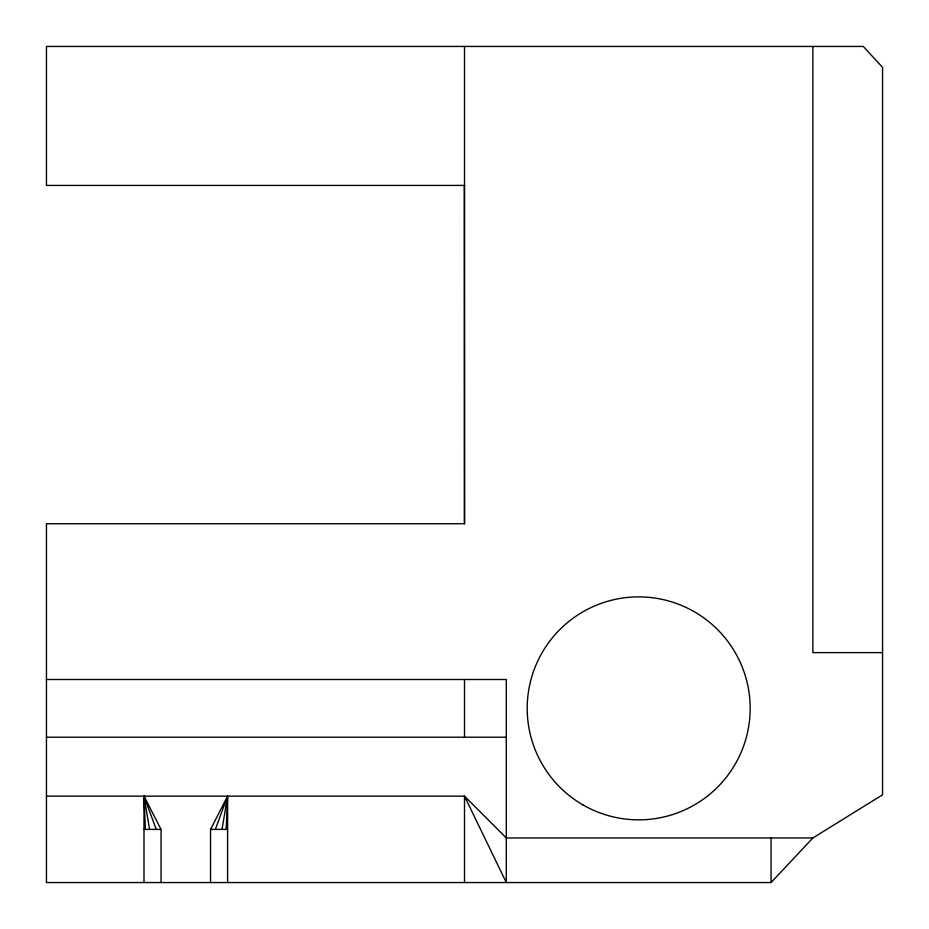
<?xml version="1.0" encoding="UTF-8"?>
<svg xmlns="http://www.w3.org/2000/svg" width="929" height="929" viewBox="0 0 929 929"><rect width="100%" height="100%" fill="white"/><g stroke="black" fill="none" stroke-linecap="round" stroke-linejoin="round"><path stroke-width="1.39" d="M226.177 829.411L227.605 796.153L210.546 829.411L210.546 882.55M222.008 829.411L227.605 796.153L215.365 829.411M464.5 46.45L464.5 523.724L46.45 523.724L46.45 882.55L771.07 882.55L812.875 837.958L882.55 794.818L882.55 67.352L863.262 46.45L46.45 46.45L46.45 185.428L464.837 185.417M882.55 652.622L812.875 652.622L812.875 46.45M46.45 679.505L506.305 679.505L506.305 882.55L464.5 796.153L46.45 796.153M46.45 737.22L506.305 737.22M143.995 829.411L161.054 829.411L161.054 882.55M210.546 829.411L227.605 829.411M812.875 837.958L506.305 837.958L464.5 796.153L464.5 882.55M143.995 882.55L143.995 796.153L161.054 829.411M145.423 829.411L143.995 796.153L156.235 829.411M143.995 796.153L149.592 829.411M464.372 185.428L464.5 523.724M771.07 837.958L771.07 882.55M464.5 679.505L464.5 737.22M227.605 796.153L227.605 882.55M582.947 804.909A111.48 111.48 0 0 0 750.167 708.362A111.48 111.48 0 0 0 582.947 611.816A111.48 111.48 0 0 0 582.947 804.909"/></g></svg>
